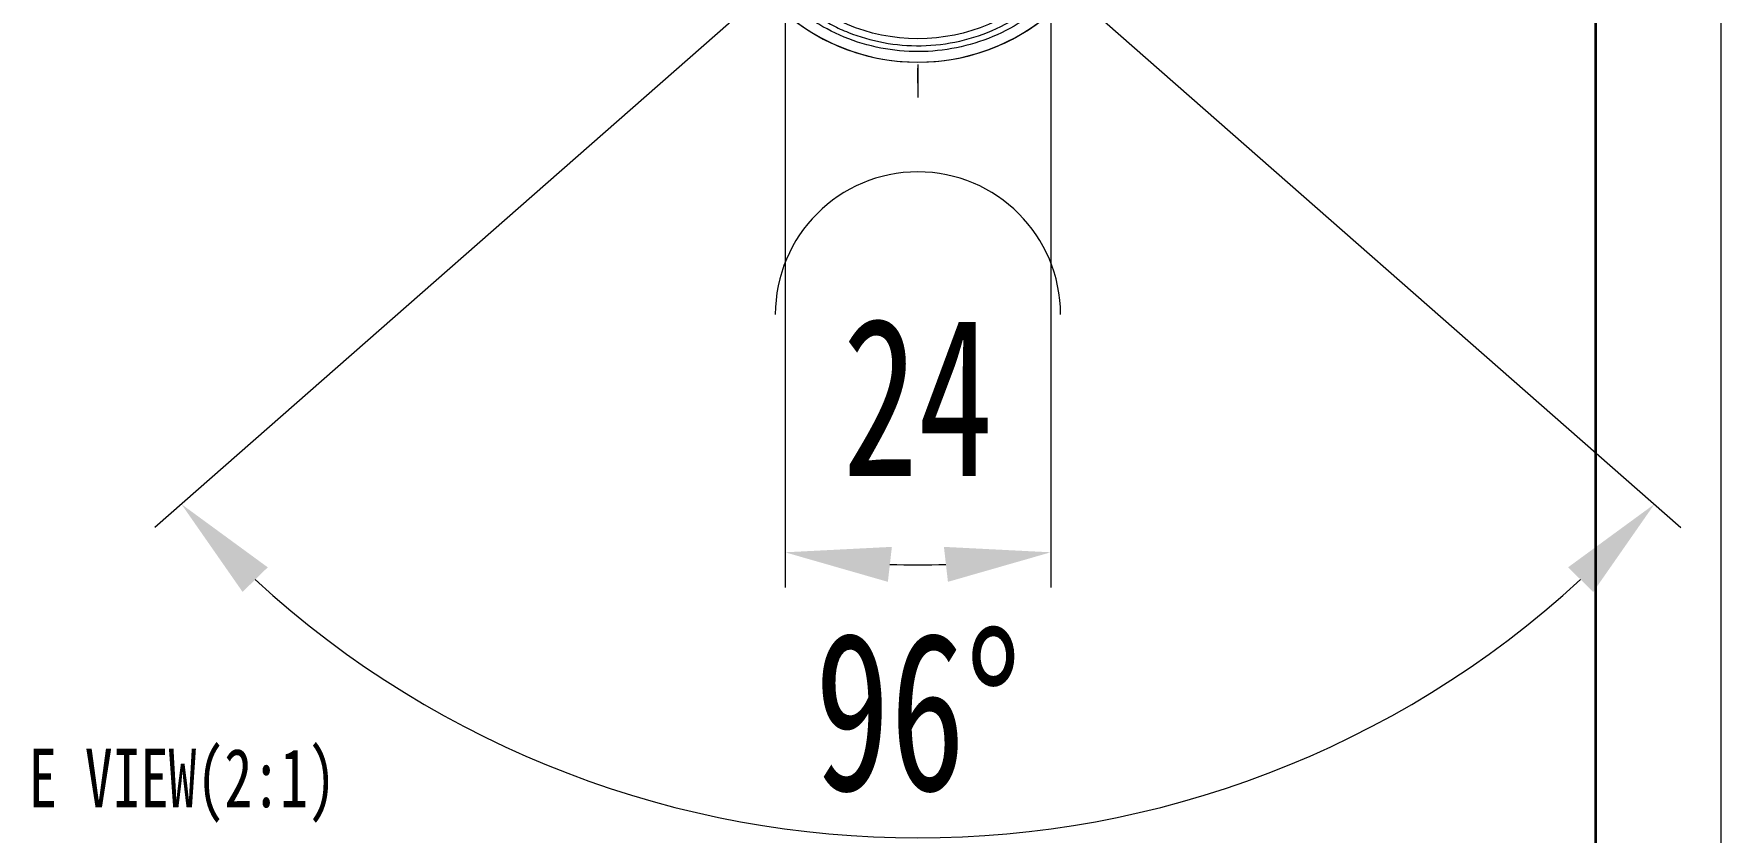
# Model space of a CAD drawing. Header units: millimetres. Extents: x 4148 to 5056, y 302 to 1586.
# Drawn here: x 4768.2 to 5056.1, y 619 to 755.2 of the extents above; entities that cross this region are included whole.
import ezdxf
from ezdxf.lldxf.tags import DXFTag

# ---------------------------------------------------------------- set-up
doc = ezdxf.new("R2010")
doc.units = ezdxf.units.MM
doc.linetypes.add('CENTER', pattern=[50.79999999999998, 31.75, -6.349999999999997, 6.349999999999997, -6.349999999999997])
doc.layers.get('Defpoints').update_dxf_attribs({"lineweight": 9})
doc.layers.add('1', color=7, linetype='Continuous', lineweight=5, true_color=0xffffff)
doc.layers.add('61', color=7, linetype='Continuous', true_color=0xffffff)
doc.layers.add('CON', color=2, linetype='Continuous', lineweight=35)
doc.layers.add('标注', color=3, linetype='Continuous', lineweight=9)
doc.styles.add('GB', font='', dxfattribs={"width": 0.7})
doc.styles.get('GB').set_extended_font_data('MingLiU')
tags = doc.linetypes.add('DASHED', pattern=[25.72, 12.86, -12.86]).pattern_tags.tags
tags[6:7] = [DXFTag(74, 4), DXFTag(75, 0), DXFTag(340, '0'), DXFTag(46, 0.0), DXFTag(50, 0.0), DXFTag(44, 0.0), DXFTag(45, 0.0)]
tags[4:5] = [DXFTag(74, 4), DXFTag(75, 0), DXFTag(340, '0'), DXFTag(46, 0.0), DXFTag(50, 0.0), DXFTag(44, 0.0), DXFTag(45, 0.0)]
doc.dimstyles.new('31', dxfattribs={"dimscale": 3, "dimtxt": 4.5, "dimasz": 3, "dimexe": 1, "dimexo": 0, "dimgap": 1, "dimtad": 1, "dimdec": 1, "dimdsep": 46, "dimtxsty": 'GB', "dimcen": 0, "dimclrd": 256, "dimclre": 256, "dimclrt": 256, "dimadec": 1, "dimazin": 0, "dimtp": 30, "dimtm": 30, "dimtfac": 1, "dimtdec": 1, "dimtmove": 0, "dimatfit": 3, "dimfxl": 1, "dimtolj": 1, "dimlwd": -1, "dimlwe": -1, "dimarcsym": 0})

# ---------------------------------------------------------------- blocks, each defined once
blk = doc.blocks.new('*D50')
at = {"layer": 'Defpoints', "color": 0, "transparency": 16777216}
for p in [(4809.161539488468, 723.3957912637198), (4832.080931087303, 723.3957912637205), (4807.505235228774, 721.9423333389743), (4833.737235346998, 721.9423333389743), (4837.985106151108, 651.6999835434184)]:
    blk.add_point(p, dxfattribs=at)
at = {"layer": '标注', "transparency": 16777216}
for p, q in [((4807.505235228774, 721.9423333389743), (4755.548048023552, 676.3483037101297)), ((4833.737235346998, 721.9423333389743), (4885.694422552218, 676.3483037101249))]:
    blk.add_line(p, q, dxfattribs=at)
blk.add_arc((4820.621235287886, 733.4520267514587), 83.57571764600033, 227.4409301800436, 312.5590698199518, dxfattribs=at)
for points in [[(4765.16734573931, 672.9404306088696), (4763.022259268035, 670.8431456900393), (4757.802947747182, 678.3270475632789)], [(4878.220211307734, 670.8431456900346), (4876.075124836457, 672.9404306088651), (4883.439522828588, 678.327047563274)]]:
    blk.add_solid(points, dxfattribs=at)
at = {"layer": '标注', "transparency": 16777216, "insert": (4820.621235287885, 660.5681695705746), "char_height": 13.5, "attachment_point": 5, "style": 'GB'}
blk.add_mtext('96%%D', dxfattribs=at)
blk = doc.blocks.new('zw$EA0B')
at = {"layer": '1', "color": 5, "linetype": 'CENTER', "lineweight": 13}
for p, q in [((65.07318726433368, 104.025717645999, -3.614272591e-07), (65.07318726433368, 63.12571764599898, -3.614272591e-07)), ((44.62318726433387, 83.575717645999, -3.614272591e-07), (85.5231872643335, 83.575717645999, -3.614272591e-07))]:
    blk.add_line(p, q, dxfattribs=at)
at = {"layer": '1', "color": 2, "linetype": 'DASHED', "lineweight": 13}
for p, q in [((61.07318726433459, 100.5660186431298, -3.614272591e-07), (61.07318726433459, 98.50571627710045, -3.614272591e-07)), ((69.07318726433368, 98.5091503232693, -3.614272591e-07), (69.07318726433368, 100.5702860163876, -3.614272591e-07)), ((51.96406496106193, 75.39814993221376, -3.614272591e-07), (50.44326175194235, 74.06359834645582, -3.614272591e-07)), ((79.7028789062615, 74.06380357498097, -3.614272591e-07), (78.1820680414121, 75.39836187887681, -3.614272591e-07)), ((53.73814838284214, 70.30278218092144, -3.614272591e-07), (55.25875080461172, 71.63715756960481, -3.614272591e-07)), ((74.88774097169606, 71.63705468119586, -3.614272591e-07), (76.40832096425493, 70.30269897483436, -3.614272591e-07))]:
    blk.add_line(p, q, dxfattribs=at)
at = {"layer": '1', "color": 3, "linetype": 'Continuous', "lineweight": 18}
for p, q in [((53.61349146491646, 73.51948215826155, -3.614272591e-07), (51.95718720522108, 72.06602423351569, -3.614272591e-07)), ((76.53288306375087, 73.51948215826224, -3.614272591e-07), (78.18918732344626, 72.06602423351616, -3.614272591e-07))]:
    blk.add_line(p, q, dxfattribs=at)
at = {"layer": '1', "color": 155, "linetype": 'Continuous', "lineweight": 18}
blk.add_line((65.07318726433459, 64.33159541978944, -3.614272591e-07), (65.07318726433459, 65.61583234847261, -3.614272591e-07), dxfattribs=at)
at = {"layer": '1', "color": 155, "linetype": 'Continuous', "lineweight": 18, "extrusion": (0, 0, -1)}
blk.add_circle((-65.07318726433368, 83.575717645999, 3.614272591e-07), 17.45, dxfattribs=at)
at = {"layer": '1', "color": 155, "linetype": 'Continuous', "lineweight": 18}
blk.add_circle((65.07318726433459, 83.57571764599857, -3.614272591e-07), 15.45, dxfattribs=at)
at = {"layer": '1', "color": 5, "linetype": 'CENTER', "lineweight": 13}
for points, knots in [([(65.07318726433459, 92.9715171930882, -3.614272591e-07), (65.07318726433459, 95.97151719308815, -3.614272591e-07), (65.07318726433459, 106.3269390367893, -3.614272591e-07)], [0, 0, 0.2246278728675947, 1, 1]), ([(103.5731872643337, 83.5757176459988, -3.614272591e-07), (100.5731872643337, 83.5757176459988, -3.614272591e-07), (26.57318726433369, 83.5757176459988, -3.614272591e-07)], [0, 0, 0.038961038961039, 1, 1])]:
    blk.add_open_spline(points, degree=1, knots=knots, dxfattribs=at)
at = {"layer": '1', "color": 2, "linetype": 'DASHED', "lineweight": 13}
for points, knots in [([(73.8810086179974, 97.58731223769155, -3.614272591e-07), (72.96395189644954, 98.16378279724995, -3.614272591e-07), (71.99014186046315, 98.64991913236872, -3.614272591e-07), (69.96634273868855, 99.42288902894212, -3.614272591e-07), (68.9164036953225, 99.70970347719276, -3.614272591e-07), (66.7806923601629, 100.0729973515838, -3.614272591e-07), (65.69497287804097, 100.1494677945675, -3.614272591e-07), (63.52942351838374, 100.089124466921, -3.614272591e-07), (62.44964718832396, 99.95231218839876, -3.614272591e-07), (60.33748065160853, 99.47065061895546, -3.614272591e-07), (59.30514267243143, 99.1258132380658, -3.614272591e-07), (57.32752833414544, 98.24134341082029, -3.614272591e-07), (56.38230087544889, 97.70173283472376, -3.614272591e-07), (54.61523734555431, 96.44844442912066, -3.614272591e-07), (53.79344496848625, 95.73479758963958, -3.614272591e-07), (52.30483950745656, 94.16085377625404, -3.614272591e-07), (51.63806323219978, 93.30059572121195, -3.614272591e-07), (50.48512211308298, 91.46648227811443, -3.614272591e-07), (49.99898577796464, 90.49267224212826, -3.614272591e-07), (49.22601588139059, 88.46887312035436, -3.614272591e-07), (48.93920143313971, 87.4189340769883, -3.614272591e-07), (48.57590755874935, 85.28322274182825, -3.614272591e-07), (48.49943711576543, 84.19750325970585, -3.614272591e-07), (48.55978044341189, 82.03195390004905, -3.614272591e-07), (48.69659272193439, 80.95217756999025, -3.614272591e-07), (49.17825429137792, 78.84001103327432, -3.614272591e-07), (49.52309167226758, 77.80767305409722, -3.614272591e-07), (50.40756149951267, 75.83005871581169, -3.614272591e-07), (50.94717207560916, 74.88483125711444, -3.614272591e-07), (52.20046048121275, 73.11776772722033, -3.614272591e-07), (52.91410732069289, 72.29597535015138, -3.614272591e-07), (54.48805113407889, 70.80736988912213, -3.614272591e-07), (55.3483091891212, 70.14059361386535, -3.614272591e-07), (57.18242263221872, 68.98765249474854, -3.614272591e-07), (58.15623266820421, 68.50151615962977, -3.614272591e-07), (60.18003178997878, 67.72854626305639, -3.614272591e-07), (61.22997083334485, 67.44173181480572, -3.614272591e-07), (63.36568216850445, 67.07843794041469, -3.614272591e-07), (64.4514016506273, 67.00196749743122, -3.614272591e-07), (66.61695101028363, 67.06231082507747, -3.614272591e-07), (67.69672734034339, 67.19912310359973, -3.614272591e-07), (69.80889387705884, 67.68078467304304, -3.614272591e-07), (70.84123185623594, 68.02562205393268, -3.614272591e-07), (72.81884619452194, 68.91009188117846, -3.614272591e-07), (73.76407365321847, 69.44970245727495, -3.614272591e-07), (75.53113718311306, 70.70299086287787, -3.614272591e-07), (76.35292956018111, 71.4166377023589, -3.614272591e-07), (77.84153502121077, 72.99058151574468, -3.614272591e-07), (78.50831129646758, 73.85083957078676, -3.614272591e-07), (79.66125241558437, 75.68495301388405, -3.614272591e-07), (80.14738875070269, 76.65876304987023, -3.614272591e-07), (80.92035864727676, 78.68256217164412, -3.614272591e-07), (81.20717309552764, 79.73250121501043, -3.614272591e-07), (81.57046696991802, 81.86821255017028, -3.614272591e-07), (81.64693741290193, 82.95393203229266, -3.614272591e-07), (81.58659408525546, 85.11948139194942, -3.614272591e-07), (81.44978180673294, 86.19925772200828, -3.614272591e-07), (80.96812023728944, 88.31142425872419, -3.614272591e-07), (80.62328285639978, 89.34376223790129, -3.614272591e-07), (79.7388130291547, 91.32137657618703, -3.614272591e-07), (79.1992024530582, 92.26660403488407, -3.614272591e-07), (77.9459140474546, 94.03366756477816, -3.614272591e-07), (77.23226720797447, 94.85545994184713, -3.614272591e-07), (75.65832339458848, 96.34406540287658, -3.614272591e-07), (74.79806533954707, 97.01084167813316, -3.614272591e-07), (73.8810086179974, 97.58731223769155, -3.614272591e-07)], [0, 0, 0, 0, 0.03125, 0.03125, 0.0625, 0.0625, 0.09375, 0.09375, 0.125, 0.125, 0.15625, 0.15625, 0.1875, 0.1875, 0.21875, 0.21875, 0.25, 0.25, 0.2812500000000001, 0.2812500000000001, 0.3125000000000002, 0.3125000000000002, 0.3437500000000003, 0.3437500000000003, 0.3750000000000003, 0.3750000000000003, 0.4062500000000004, 0.4062500000000004, 0.4375000000000007, 0.4375000000000007, 0.4687500000000007, 0.4687500000000007, 0.5000000000000006, 0.5000000000000006, 0.5312500000000006, 0.5312500000000006, 0.5625000000000006, 0.5625000000000006, 0.5937500000000006, 0.5937500000000006, 0.6250000000000007, 0.6250000000000007, 0.6562500000000007, 0.6562500000000007, 0.6875000000000007, 0.6875000000000007, 0.7187500000000007, 0.7187500000000007, 0.7500000000000007, 0.7500000000000007, 0.7812500000000007, 0.7812500000000007, 0.8125000000000006, 0.8125000000000006, 0.8437500000000003, 0.8437500000000003, 0.8750000000000003, 0.8750000000000003, 0.9062500000000003, 0.9062500000000003, 0.9375, 0.9375, 0.96875, 0.96875, 1, 1, 1, 1]), ([(73.61491129613478, 97.16400122283702, -3.614272591e-07), (74.01525994037911, 96.91233826509074, -3.614272591e-07), (74.80859941760536, 96.36403163918885, -3.614272591e-07), (76.33788855675901, 95.086226534504, -3.614272591e-07), (78.08947175779485, 93.14685603341194, -3.614272591e-07), (79.75628687226707, 90.33316315533988, -3.614272591e-07), (80.83456287106674, 87.16996496474029, -3.614272591e-07), (81.23425591613704, 83.85202171743754, -3.614272591e-07), (80.9520717814894, 80.59387617862284, -3.614272591e-07), (80.21444838970001, 78.08686333809987, -3.614272591e-07), (79.39032849533304, 76.2723833695145, -3.614272591e-07), (78.67924882354326, 75.02281820573717, -3.614272591e-07), (77.86150125752374, 73.84030549272757, -3.614272591e-07), (76.58369615283755, 72.31101635357459, -3.614272591e-07), (74.64432565174594, 70.55943315253808, -3.614272591e-07), (71.83063277367455, 68.89261803806608, -3.614272591e-07), (68.66743458307519, 67.81434203926642, -3.614272591e-07), (65.34949133577175, 67.41464899419589, -3.614272591e-07), (62.09134579695728, 67.69683312884399, -3.614272591e-07), (59.58433295643499, 68.43445652063222, -3.614272591e-07), (57.76985298784802, 69.25857641499942, -3.614272591e-07), (56.5202878240716, 69.96965608679032, -3.614272591e-07), (55.337775111062, 70.78740365280987, -3.614272591e-07), (53.80848597190833, 72.06520875749493, -3.614272591e-07), (52.05690277087249, 74.00457925858677, -3.614272591e-07), (50.39008765640028, 76.81827213665883, -3.614272591e-07), (49.31181165760063, 79.98147032725842, -3.614272591e-07), (48.91211861252941, 83.29941357456119, -3.614272591e-07), (49.19430274717797, 86.55755911337587, -3.614272591e-07), (49.93192613896646, 89.06457195389885, -3.614272591e-07), (50.75604603333431, 90.87905192248444, -3.614272591e-07), (51.46712570512409, 92.12861708626156, -3.614272591e-07), (52.28487327114361, 93.31112979927116, -3.614272591e-07), (53.5626783758289, 94.84041893842414, -3.614272591e-07), (55.50204887692143, 96.59200213946087, -3.614272591e-07), (58.3157417549928, 98.25881725393266, -3.614272591e-07), (61.47893994559217, 99.33709325273254, -3.614272591e-07), (64.79688319289471, 99.73678629780287, -3.614272591e-07), (68.05502873171008, 99.45460216315475, -3.614272591e-07), (70.56204157223237, 98.71697877136648, -3.614272591e-07), (72.37652154081934, 97.8928588769993, -3.614272591e-07), (73.21456265188954, 97.41566418058324, -3.614272591e-07), (73.61491129613478, 97.16400122283702, -3.614272591e-07)], [0, 0, 0, 0, 0.015625, 0.03125, 0.0625, 0.09375, 0.125, 0.15625, 0.1875, 0.21875, 0.234375, 0.25, 0.265625, 0.28125, 0.3125, 0.34375, 0.375, 0.40625, 0.4375, 0.46875, 0.484375, 0.5, 0.515625, 0.53125, 0.5625, 0.59375, 0.625, 0.65625, 0.6875, 0.71875, 0.734375, 0.75, 0.765625, 0.78125, 0.8125, 0.84375, 0.875, 0.90625, 0.9375, 0.96875, 0.984375, 1, 1, 1, 1]), ([(74.35912079579613, 98.34981600486047, -3.614272591e-07), (74.37060091530837, 98.34259946091517, -3.614272591e-07), (74.38205704703705, 98.33537977751163, -3.614272591e-07), (74.90729309201468, 98.00354593457678, -3.614272591e-07), (75.37247889506943, 97.67256585789823, -3.614272591e-07), (76.18690882638748, 97.0378164951451, -3.614272591e-07), (76.54359625667712, 96.73366002365265, -3.614272591e-07), (76.8723010512549, 96.43197835901951, -3.614272591e-07)], [0, 0, 0, 0, 0.0115498417125361, 0.0115498417125361, 0.5306322252519655, 0.5306322252519655, 1, 1, 1, 1]), ([(73.47471176185446, 97.25118854542916, -3.614272591e-07), (73.56587983611006, 97.19514839411978, -3.614272591e-07), (73.65555717233745, 97.1387717189591, -3.614272591e-07), (74.23362640264348, 96.7676694635577, -3.614272591e-07), (74.6803661356962, 96.4436915604856, -3.614272591e-07), (75.13505030081431, 96.0802847556615, -3.614272591e-07), (75.17596019071243, 96.04725316260286, -3.614272591e-07), (75.216540653636, 96.01415950987663, -3.614272591e-07)], [0, 0, 0, 0, 0.140841063721051, 0.140841063721051, 0.9220853000906496, 0.9220853000906496, 1, 1, 1, 1]), ([(51.40567786961128, 94.42475847665287, -3.614272591e-07), (51.87896584981809, 95.02100177749936, -3.614272591e-07), (52.45671487056552, 95.66954014285967, -3.614272591e-07), (53.19237969201732, 96.35658413968599, -3.614272591e-07), (53.22217739189818, 96.38422202787432, -3.614272591e-07), (53.25220836400603, 96.41188108976463, -3.614272591e-07)], [0, 0, 0, 0, 0.9598064313120088, 0.9598064313120088, 1, 1, 1, 1])]:
    blk.add_open_spline(points, degree=3, knots=knots, dxfattribs=at)
at = {"layer": '1', "color": 155, "linetype": 'Continuous', "lineweight": 18}
blk.add_rational_spline([(55.0731872643335, 97.82309172663747, -3.614272591e-07), (55.0731872643335, 98.69581253441406, -3.614272591e-07), (55.07318726433368, 99.4628927266376, -3.614272591e-07)], [0.9798612519281096, 0.9881488853641988, 1], degree=2, dxfattribs=at)
blk.add_rational_spline([(55.0731872643335, 97.82309172663747, -3.614272591e-07), (55.0731872643335, 98.69581253441406, -3.614272591e-07), (55.07318726433368, 99.4628927266376, -3.614272591e-07)], [0.9798612519281096, 0.9881488853641988, 1], degree=2, dxfattribs=at)
blk.add_rational_spline([(55.0731872643335, 97.82309172663747, -3.614272591e-07), (55.0731872643335, 98.69581253441406, -3.614272591e-07), (55.07318726433368, 99.4628927266376, -3.614272591e-07)], [0.9798612519281096, 0.9881488853641988, 1], degree=2, dxfattribs=at)
blk.add_rational_spline([(55.0731872643335, 97.82309172663747, -3.614272591e-07), (55.0731872643335, 98.69581253441406, -3.614272591e-07), (55.07318726433368, 99.4628927266376, -3.614272591e-07)], [0.9798612519281096, 0.9881488853641988, 1], degree=2, dxfattribs=at)
at = {"layer": '1', "color": 2, "linetype": 'DASHED', "lineweight": 13}
for points in [[(55.07318726433368, 97.16716034463232, -3.614272591e-07), (55.07318726433368, 97.40311987084758, -3.614272591e-07), (55.08593883185675, 97.63032231227022, -3.614272591e-07), (55.11258794273543, 97.84893105572884, -3.614272591e-07)], [(55.07318726433368, 97.16716034463232, -3.614272591e-07), (55.07318726433368, 97.40311987084758, -3.614272591e-07), (55.08593883185675, 97.63032231227022, -3.614272591e-07), (55.11258794273543, 97.84893105572884, -3.614272591e-07)], [(55.07318726433368, 97.16716034463232, -3.614272591e-07), (55.07318726433368, 97.40311987084758, -3.614272591e-07), (55.08593883185675, 97.63032231227022, -3.614272591e-07), (55.11258794273543, 97.84893105572884, -3.614272591e-07)], [(55.07318726433368, 97.16716034463232, -3.614272591e-07), (55.07318726433368, 97.40311987084758, -3.614272591e-07), (55.08593883185675, 97.63032231227022, -3.614272591e-07), (55.11258794273543, 97.84893105572884, -3.614272591e-07)], [(75.03104818649535, 97.87094664839329, -3.614272591e-07), (75.05953753891026, 97.64576466323228, -3.614272591e-07), (75.07318726433274, 97.41124123705596, -3.614272591e-07), (75.07318726433274, 97.16716034463232, -3.614272591e-07)], [(75.03104818649535, 97.87094664839329, -3.614272591e-07), (75.05953753891026, 97.64576466323228, -3.614272591e-07), (75.07318726433274, 97.41124123705596, -3.614272591e-07), (75.07318726433274, 97.16716034463232, -3.614272591e-07)], [(75.03104818649535, 97.87094664839329, -3.614272591e-07), (75.05953753891026, 97.64576466323228, -3.614272591e-07), (75.07318726433274, 97.41124123705596, -3.614272591e-07), (75.07318726433274, 97.16716034463232, -3.614272591e-07)], [(75.03104818649535, 97.87094664839329, -3.614272591e-07), (75.05953753891026, 97.64576466323228, -3.614272591e-07), (75.07318726433274, 97.41124123705596, -3.614272591e-07), (75.07318726433274, 97.16716034463232, -3.614272591e-07)], [(77.0484211345183, 96.2680924773888, -3.614272591e-07), (77.72915676905814, 95.62589475395723, -3.614272591e-07), (78.28459772712813, 94.99934719231418, -3.614272591e-07), (78.74069665905608, 94.4247584766531, -3.614272591e-07)], [(52.15306914384564, 93.09795728552945, -3.614272591e-07), (51.88181836530112, 93.53666576547629, -3.614272591e-07), (51.63213042250028, 93.97912650017292, -3.614272591e-07), (51.40567786960946, 94.42475847665764, -3.614272591e-07)], [(52.15306914384564, 93.09795728552945, -3.614272591e-07), (52.27845126227386, 93.26808026516687, -3.614272591e-07), (52.4094470558839, 93.43893582036026, -3.614272591e-07), (52.54659693998383, 93.61025664133741, -3.614272591e-07)], [(76.85061238740582, 94.47992522609275, -3.614272591e-07), (77.27930167203613, 94.017152734227, -3.614272591e-07), (77.65661565240859, 93.55479005569828, -3.614272591e-07), (77.99330538482172, 93.09795728552922, -3.614272591e-07)], [(78.74069665905608, 94.4247584766531, -3.614272591e-07), (78.5161254256818, 93.98282871559604, -3.614272591e-07), (78.26676562388182, 93.54023924485728, -3.614272591e-07), (77.99330538482172, 93.09795728552922, -3.614272591e-07)]]:
    blk.add_open_spline(points, degree=3, dxfattribs=at)
for points, weights in [([(55.07318726433359, 95.29880072663781, -3.614272591e-07), (55.07318726433346, 96.64403369463251, -3.614272591e-07), (55.07318726433354, 97.82309172663723, -3.614272591e-07)], [0.964157491519728, 0.968882846470217, 0.9798612519281092]), ([(55.07318726433359, 95.29880072663781, -3.614272591e-07), (55.07318726433346, 96.64403369463251, -3.614272591e-07), (55.07318726433354, 97.82309172663723, -3.614272591e-07)], [0.964157491519728, 0.968882846470217, 0.9798612519281092]), ([(55.07318726433359, 95.29880072663781, -3.614272591e-07), (55.07318726433346, 96.64403369463251, -3.614272591e-07), (55.07318726433354, 97.82309172663723, -3.614272591e-07)], [0.964157491519728, 0.968882846470217, 0.9798612519281092]), ([(55.07318726433359, 95.29880072663781, -3.614272591e-07), (55.07318726433346, 96.64403369463251, -3.614272591e-07), (55.07318726433354, 97.82309172663723, -3.614272591e-07)], [0.964157491519728, 0.968882846470217, 0.9798612519281092]), ([(75.07318726433341, 97.85634337251236, -3.614272591e-07), (75.07318726433473, 96.67481593495873, -3.614272591e-07), (75.07318726433314, 95.32529937251242, -3.614272591e-07)], [0.9801760392811951, 0.9690588578991864, 0.9642507752922226]), ([(75.07318726433341, 97.85634337251236, -3.614272591e-07), (75.07318726433473, 96.67481593495873, -3.614272591e-07), (75.07318726433314, 95.32529937251242, -3.614272591e-07)], [0.9801760392811951, 0.9690588578991864, 0.9642507752922226]), ([(75.07318726433341, 97.85634337251236, -3.614272591e-07), (75.07318726433473, 96.67481593495873, -3.614272591e-07), (75.07318726433314, 95.32529937251242, -3.614272591e-07)], [0.9801760392811951, 0.9690588578991864, 0.9642507752922226]), ([(75.07318726433341, 97.85634337251236, -3.614272591e-07), (75.07318726433473, 96.67481593495873, -3.614272591e-07), (75.07318726433314, 95.32529937251242, -3.614272591e-07)], [0.9801760392811951, 0.9690588578991864, 0.9642507752922226])]:
    blk.add_rational_spline(points, weights, degree=2, dxfattribs=at)
at = {"layer": '61', "color": 5, "linetype": 'Continuous', "lineweight": 18}
blk.add_point((65.07318726433368, 83.5757176459997, -3.614272591e-07), dxfattribs=at)
at = {"layer": '标注'}
for p, q in [((53.74144310409611, 70.30567340014545, -3.614272591e-07), (53.74144310409611, 21.34396229825234, -3.614272591e-07)), ((76.40493142457215, 70.30567340014557, -3.614272591e-07), (76.40493142457215, 21.34396229825234, -3.614272591e-07))]:
    blk.add_line(p, q, dxfattribs=at)
for centre, radius, start, end in [((65.07318726433459, 83.57571764599766, -3.614272591e-07), 17.44999999999896, 229.5048544682567, 310.4951455317432), ((65.07318726433368, 44.60512448788381, -3.614272591e-07), 12.16569767441852, 0, 180), ((65.07318726433459, 83.57571764599766, -3.614272591e-07), 60.30596377878595, 267.7282171732088, 272.2717828267913)]:
    blk.add_arc(centre, radius, start, end, dxfattribs=at)
for points in [[(62.85381188083102, 24.80735767671433, -3.614272591e-07), (62.51154179942839, 21.82694643136972, -3.614272591e-07), (53.74144310409611, 24.34396229825234, -3.614272591e-07)], [(67.63483272924077, 21.82694643136972, -3.614272591e-07), (67.29256264783635, 24.80735767671433, -3.614272591e-07), (76.40493142457215, 24.34396229825234, -3.614272591e-07)]]:
    blk.add_solid(points, dxfattribs=at)
at = {"layer": '标注', "insert": (65.07318726433459, 37.60266838413282, -3.614272591e-07), "char_height": 13.5, "attachment_point": 5, "style": 'GB'}
blk.add_mtext('\\A1;24', dxfattribs=at)
at = {"layer": '标注'}
dim = blk.add_angular_dim_2l(base=(82.43705812755704, 1.823674437959994, -3.614272591e-07), line1=((53.61349146491646, 73.51948215826155, -3.614272591e-07), (51.95718720522108, 72.06602423351569, -3.614272591e-07)), line2=((76.53288306375087, 73.51948215826224, -3.614272591e-07), (78.18918732344626, 72.06602423351616, -3.614272591e-07)), text='96%%D', dimstyle='31', override={"dimgap": 1, "dimtad": 1, "dimjust": 0, "dimlfac": 1, "dimpost": '<>', "dimse1": 0, "dimse2": 0, "dimsd1": 0, "dimsd2": 0, "dimadec": 1, "dimtofl": 1}, dxfattribs=at)
dim.commit()
dim.dimension.update_dxf_attribs({"geometry": '*D50', "text_midpoint": (65.07318726433277, 10.69186046511629, -3.614272591e-07), "insert": (-4755.548048023552, -649.8763091054584, -3.614272591e-07)})

msp = doc.modelspace()

# ---------------------------------------------------------------- linework, layer by layer
at = {"layer": 'CON', "color": 2}
msp.add_line((5034.689208929641, 318.7423410914782, -7.228545181e-07), (5034.689208929629, 1565.026042440985, -7.228545181e-07), dxfattribs=at)
at = {"layer": 'Defpoints'}
msp.add_line((5056.098666072485, 302.3154995838415, -7.228545181e-07), (5056.098666072485, 1586.435499583841, -7.228545181e-07), dxfattribs=at)

# ---------------------------------------------------------------- block references
at = {"layer": '标注', "xscale": 2, "yscale": 2, "zscale": 2}
msp.add_blockref('zw$EA0B', (4788.915922838045, 618.0741937866518, 7.228545134e-07), dxfattribs=at)

# ---------------------------------------------------------------- texts
at = {"layer": '标注', "insert": (4767.421019542328, 633.3082214505962, -1.0842817772e-06), "char_height": 10, "width": 84.98669507442833, "attachment_point": 1, "style": 'GB'}
msp.add_mtext('E VIEW(2:1)', dxfattribs=at)

doc.saveas('drawing.dxf')
